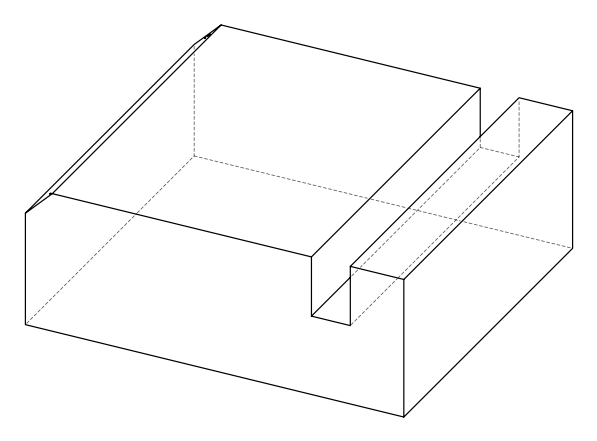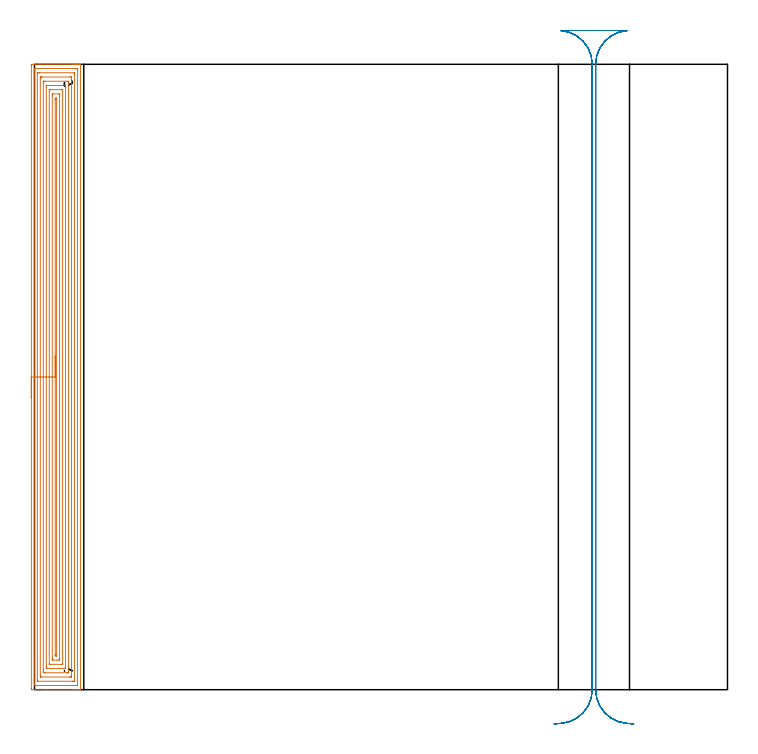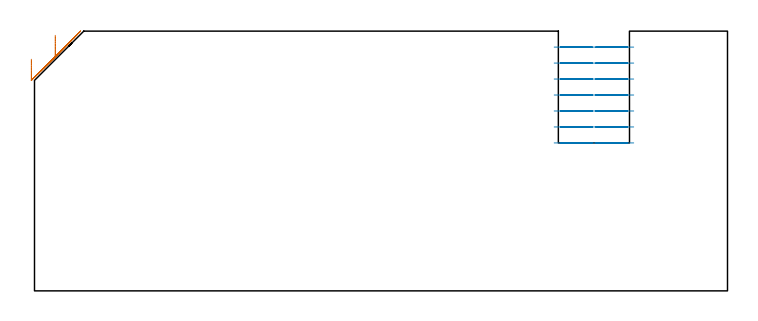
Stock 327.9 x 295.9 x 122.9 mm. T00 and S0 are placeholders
(PLAN: 2 operations, 1 tool changes, 31.8 min)
(1 AREA_MILL | FG_CHAMFER_SURFACE | UGT0205_001 | 21.56 min | 80323 mm3)
(2 MILL_RECTANGULAR_SLOT | SLOT_RECTANGULAR | UGT0201_004 | Follow Part, ap 8, ae 75% | 10.28 min | 525947 mm3)
(TOOL UGT0205_001 | Chamfer Mill 20 x 3 x 45 deg. | D20 FL50 Z2)
(TOOL UGT0201_004 | End Mill 32 mm | D32 FL53 Z6)
(OP 1 AREA_MILL)
G17 G21 G94 G90
T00 M6
G54
G17 G0 G90 X-1.5 Y137.95 S1061 M3
G43 Z132.9 H0
Z109.6
G94 G1 Y137.988 Z108.728 F250.
Y138.102 Z107.864
Y138.291 Z107.012
Y138.553 Z106.18
Y138.887 Z105.374
Y139.29 Z104.6
Y139.758 Z103.864
Y140.29 Z103.172
Y140.879 Z102.529
Y141.522 Z101.94
Y142.214 Z101.408
Y142.95 Z100.94
Y143.724 Z100.537
Y144.53 Z100.203
Y145.362 Z99.941
Y146.214 Z99.752
Y147.078 Z99.638
Y147.95 Z99.6
Y295.288
X-1.497 Y295.634 Z99.602
X-1.492 Y295.89 Z99.606
X-1.232 Y295.9 Z99.865
X17.979 Z119.074
X18.588 Z119.683
X19.147 Z120.243
X19.477 Z120.573
X20.035 Z121.131
X20.365 Z121.46
X21.025 Z122.125
X21.394 Z122.493
X21.763 Y295.894 Z122.855
X21.797 Y295.89 Z122.888
X21.8 Y295.734 Z122.9
Y0.166
X21.797 Y0.01 Z122.888
X21.763 Y0.006 Z122.855
X21.393 Y0. Z122.493
X21.025 Z122.125
X20.365 Z121.46
X19.147 Z120.243
X18.588 Z119.683
X6.043 Z107.14
X-1.233 Y0.001 Z99.864
X-1.492 Y0.01 Z99.606
X-1.499 Y0.268 Z99.599
Y0.299
X-1.5 Y147.95 Z99.6
X-0.086 Z101.014
X-0.085 Y293.522 Z101.015
X-0.065 Y293.89 Z101.035
X0.428 Y293.899 Z101.528
X19.477 Y293.9 Z120.577
X19.97 Y293.899 Z121.07
X20.365 Y293.89 Z121.465
X20.385 Y293.502 Z121.485
X20.386 Y293.481 Z121.486
X20.385 Y2.378 Z121.485
X20.365 Y2.01 Z121.465
X19.872 Y2.001 Z120.972
X0.823 Y2. Z101.923
X0.33 Y2.001 Z101.43
X-0.065 Y2.01 Z101.035
X-0.085 Y2.398 Z101.015
X-0.086 Y2.419 Z101.014
Y147.95
X1.328 Z102.428
X1.329 Y291.716 Z102.429
X1.33 Y291.812 Z102.43
X1.332 Y291.859 Z102.432
X1.335 Y291.878 Z102.435
X1.347 Y291.89 Z102.447
X1.53 Y291.898 Z102.63
X1.712 Y291.899 Z102.812
X2.416 Y291.9 Z103.516
X18.588 Y291.899 Z119.688
X18.772 Y291.896 Z119.872
X18.893 Y291.89 Z119.993
X18.965 Y291.881 Z120.065
X18.967 Y291.843 Z120.067
X18.969 Y291.716 Z120.069
X18.971 Y291.331 Z120.071
Y4.184
X18.97 Y4.088 Z120.07
X18.968 Y4.041 Z120.068
X18.965 Y4.022 Z120.065
X18.953 Y4.01 Z120.053
X18.77 Y4.002 Z119.87
X18.588 Y4.001 Z119.688
X17.883 Y4. Z118.983
X1.712 Y4.001 Z102.812
X1.528 Y4.004 Z102.628
X1.407 Y4.01 Z102.507
X1.335 Y4.019 Z102.435
X1.333 Y4.057 Z102.433
X1.33 Y4.184 Z102.43
X1.329 Y4.569 Z102.429
X1.328 Y147.95 Z102.428
X2.743 Z103.843
Y289.037
X2.747 Y289.782 Z103.847
X2.749 Y289.884 Z103.849
X2.844 Y289.89 Z103.944
X3.059 Y289.896 Z104.159
X3.488 Y289.9 Z104.588
X3.518 Z104.618
X16.842 Z117.942
X17.252 Y289.897 Z118.352
X17.457 Y289.892 Z118.557
X17.55 Y289.888 Z118.65
X17.552 Y289.818 Z118.652
X17.557 Y289.181 Z118.657
Y289.037
Y6.863
X17.553 Y6.118 Z118.653
X17.551 Y6.016 Z118.651
X17.456 Y6.01 Z118.556
X17.241 Y6.005 Z118.341
X16.812 Y6. Z117.912
X16.782 Z117.882
X3.458 Z104.558
X3.048 Y6.003 Z104.148
X2.843 Y6.008 Z103.943
X2.75 Y6.012 Z103.85
X2.748 Y6.082 Z103.848
X2.743 Y6.719 Z103.843
Y6.863
Y147.95
X4.157 Z105.257
Y287.471
X4.159 Y287.692 Z105.259
X4.162 Y287.839 Z105.262
X4.164 Y287.885 Z105.264
X4.176 Y287.89 Z105.276
X4.215 Y287.894 Z105.315
X4.376 Y287.898 Z105.476
X4.619 Y287.9 Z105.719
X5.265 Z106.365
X15.279 Y287.899 Z116.379
X15.924 Y287.893 Z117.024
X16.132 Y287.89 Z117.232
X16.139 Y287.471 Z117.239
X16.142 Y287.251 Z117.242
X16.143 Y287.031 Z117.243
Y286.358
Y8.429
X16.141 Y8.208 Z117.241
X16.138 Y8.061 Z117.238
X16.136 Y8.015 Z117.236
X16.124 Y8.01 Z117.224
X16.085 Y8.006 Z117.185
X15.924 Y8.002 Z117.024
X15.681 Y8. Z116.781
X15.035 Z116.135
X5.021 Y8.001 Z106.121
X4.376 Y8.007 Z105.476
X4.168 Y8.01 Z105.268
X4.161 Y8.429 Z105.261
X4.158 Y8.649 Z105.258
X4.157 Y8.869 Z105.257
Y9.542
Y147.95
X5.571 Z106.671
X5.572 Y285.156 Z106.672
X5.574 Y285.465 Z106.674
X5.578 Y285.757 Z106.678
X5.583 Y285.89 Z106.683
X5.724 Y285.896 Z106.824
X6.153 Y285.899 Z107.253
X6.609 Y285.9 Z107.709
X14.147 Y285.899 Z115.247
X14.606 Y285.896 Z115.706
X14.709 Y285.89 Z115.809
X14.722 Y285.881 Z115.822
X14.724 Y285.849 Z115.824
X14.727 Y285.775 Z115.827
X14.728 Y285.465 Z115.828
X14.729 Y284.88 Z115.829
X14.728 Y10.744 Z115.828
X14.726 Y10.435 Z115.826
X14.722 Y10.143 Z115.822
X14.717 Y10.01 Z115.817
X14.576 Y10.004 Z115.676
X14.147 Y10.001 Z115.247
X13.691 Y10. Z114.791
X6.153 Y10.001 Z107.253
X5.694 Y10.004 Z106.794
X5.591 Y10.01 Z106.691
X5.578 Y10.019 Z106.678
X5.575 Y10.051 Z106.675
X5.573 Y10.125 Z106.673
X5.572 Y10.435 Z106.672
X5.571 Y11.02 Z106.671
Y147.95
X6.985 Z108.085
X6.986 Y283.735 Z108.086
X6.988 Y283.791 Z108.088
X6.993 Y283.89 Z108.093
X7.041 Y283.893 Z108.141
X7.71 Y283.9 Z108.81
X13.039 Z114.139
X13.259 Y283.898 Z114.359
X13.29 Y283.895 Z114.39
X13.303 Y283.891 Z114.403
X13.308 Y283.846 Z114.408
X13.314 Y283.735 Z114.414
X13.315 Y283.679 Z114.415
Y283.623
X13.314 Y12.165 Z114.414
X13.312 Y12.109 Z114.412
X13.307 Y12.01 Z114.407
X13.259 Y12.007 Z114.359
X12.59 Y12. Z113.69
X7.261 Z108.361
X7.041 Y12.002 Z108.141
X7.01 Y12.005 Z108.11
X6.997 Y12.009 Z108.097
X6.992 Y12.054 Z108.092
X6.986 Y12.165 Z108.086
X6.985 Y12.221 Z108.085
Y12.277
Y147.95
X8.4 Z109.5
Y281.
X8.401 Y281.419 Z109.501
X8.407 Y281.893 Z109.507
X8.811 Y281.9 Z109.911
X11.476 Z112.576
X11.893 Y281.893 Z112.993
X11.899 Y281.475 Z112.999
X11.9 Y281. Z113.
Y280.58
Y14.9
X11.899 Y14.481 Z112.999
X11.893 Y14.007 Z112.993
X11.482 Y14. Z112.582
X10.601 Z111.701
X8.824 Z109.924
X8.407 Y14.007 Z109.507
X8.401 Y14.425 Z109.501
X8.4 Y14.9 Z109.5
Y15.32
Y147.95
X9.814 Z110.914
Y279.106
X9.815 Y279.214 Z110.915
X9.821 Y279.881 Z110.921
X9.921 Y279.891 Z111.021
X10.429 Y279.89 Z111.529
X10.48 Y279.882 Z111.58
X10.482 Y279.809 Z111.582
X10.484 Y279.647 Z111.584
X10.486 Y279.323 Z111.586
Y279.214
Y16.25
X10.484 Y16.076 Z111.584
X10.482 Y16.033 Z111.582
X10.48 Y16.017 Z111.58
X10.469 Y16.01 Z111.569
X10.384 Y16.004 Z111.484
X9.871 Y16.01 Z110.971
X9.82 Y16.018 Z110.92
X9.818 Y16.091 Z110.918
X9.816 Y16.253 Z110.916
X9.814 Y16.577 Z110.914
Y16.686
Y147.95
Y148.822 Z110.952
Y149.686 Z111.066
Y150.538 Z111.254
Y151.37 Z111.517
Y152.176 Z111.851
Y152.95 Z112.253
Y153.686 Z112.722
Y154.378 Z113.253
Y155.021 Z113.843
Y155.61 Z114.486
Y156.142 Z115.178
Y156.61 Z115.914
Y157.013 Z116.688
Y157.347 Z117.494
Y157.609 Z118.326
Y157.798 Z119.177
Y157.912 Z120.042
Y157.95 Z120.914
G0 Z132.9
M5
M2
(OP 2 MILL_RECTANGULAR_SLOT)
G17 G21 G94 G90
T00 M6
G54
G17 G0 G90 X283.515 Y-16.154 S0 M3
G43 Z132.9 H0
Z115.343
G94 G1 X280.521 Y-15.97 F250.
G2 X265.5 Y0. R16. F500.
G1 Y295.9
G2 X280.521 Y311.87 R16.
G1 Y311.9
X248.879
Y311.87
G2 X263.9 Y295.9 R16.
G1 Y0.
G2 X248.879 Y-15.97 R16.
G1 X245.885 Y-16.154 F250.
G0 X283.515 Z107.786
G1 X280.521 Y-15.97
G2 X265.5 Y0. R16. F500.
G1 Y295.9
G2 X280.521 Y311.87 R16.
G1 Y311.9
X248.879
Y311.87
G2 X263.9 Y295.9 R16.
G1 Y0.
G2 X248.879 Y-15.97 R16.
G1 X245.885 Y-16.154 F250.
G0 X283.515 Z100.229
G1 X280.521 Y-15.97
G2 X265.5 Y0. R16. F500.
G1 Y295.9
G2 X280.521 Y311.87 R16.
G1 Y311.9
X248.879
Y311.87
G2 X263.9 Y295.9 R16.
G1 Y0.
G2 X248.879 Y-15.97 R16.
G1 X245.885 Y-16.154 F250.
G0 X283.515 Z92.671
G1 X280.521 Y-15.97
G2 X265.5 Y0. R16. F500.
G1 Y295.9
G2 X280.521 Y311.87 R16.
G1 Y311.9
X248.879
Y311.87
G2 X263.9 Y295.9 R16.
G1 Y0.
G2 X248.879 Y-15.97 R16.
G1 X245.885 Y-16.154 F250.
G0 X283.515 Z85.114
G1 X280.521 Y-15.97
G2 X265.5 Y0. R16. F500.
G1 Y295.9
G2 X280.521 Y311.87 R16.
G1 Y311.9
X248.879
Y311.87
G2 X263.9 Y295.9 R16.
G1 Y0.
G2 X248.879 Y-15.97 R16.
G1 X245.885 Y-16.154 F250.
G0 X283.515 Z77.557
G1 X280.521 Y-15.97
G2 X265.5 Y0. R16. F500.
G1 Y295.9
G2 X280.521 Y311.87 R16.
G1 Y311.9
X248.879
Y311.87
G2 X263.9 Y295.9 R16.
G1 Y0.
G2 X248.879 Y-15.97 R16.
G1 X245.885 Y-16.154 F250.
G0 X283.515 Z70.
G1 X280.521 Y-15.97
G2 X265.5 Y0. R16. F500.
G1 Y295.9
G2 X280.521 Y311.87 R16.
G1 Y311.9
X248.879
Y311.87
G2 X263.9 Y295.9 R16.
G1 Y0.
G2 X248.879 Y-15.97 R16.
G1 X245.885 Y-16.154 F250.
G0 Z132.9
M5
M2
